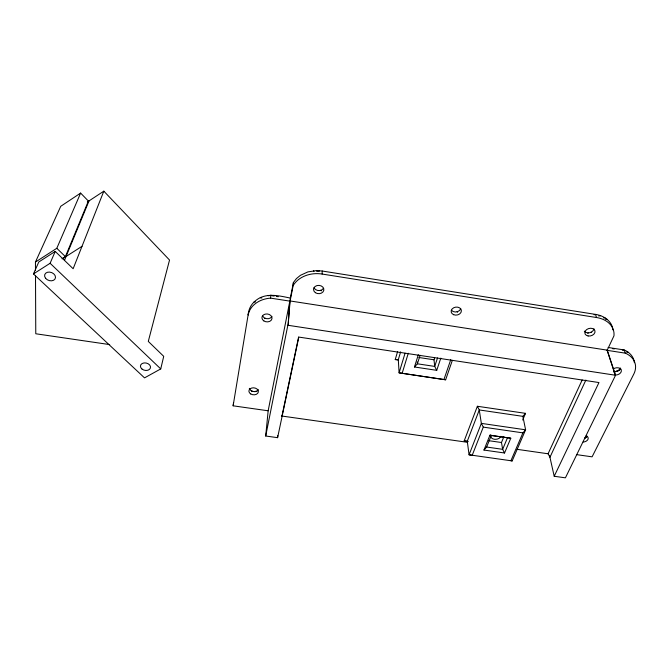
<?xml version="1.0" encoding="UTF-8"?>
<svg xmlns="http://www.w3.org/2000/svg" width="669" height="669" viewBox="0 0 669 669"><rect width="100%" height="100%" fill="white"/><g stroke="black" fill="none" stroke-linecap="round" stroke-linejoin="round"><path stroke-width="1" d="M549.567 455.606L554.208 476.269L565.414 477.833L615.547 375.25L607.218 350.146L290.12 300.958L293.173 285.546A26.819 21.458 2.6 0 1 322.098 274.047L322.215 271.02L316.42 270.611L307.907 271.898L300.431 275.319L296.426 278.597L293.415 282.494L290.338 298.081L288.105 325.293L289.828 301.125L270.569 298.131A26.334 20.588 5.6 0 0 248.191 315.057C248.433 309.321 251.268 303.835 255.909 300.431C265.777 292.378 279.082 295.74 290.338 298.081M293.173 285.546L293.415 282.494M289.828 301.125L268.16 410.791L265.702 436.012L277.593 437.677L277.769 435.594M270.569 298.131L270.903 295.062L271.137 295.598M268.16 410.791L233.121 405.815L233.573 402.587M233.121 405.815L248.609 311.955M319.222 271.296L319.33 270.686M265.702 436.012L287.846 325.251M288.105 325.293L615.547 375.25M281.967 415.993L298.6 337.051M277.593 437.677L298.817 337.076L598.964 382.551L554.208 476.269M103.82 191.167L73.138 268.737L55.226 251.419L38.81 261.972L33.45 273.914L144.529 377.876L160.744 368.92L163.721 356.343L148.292 341.416L169.533 260.04L103.82 191.167L87.321 202.021M398.323 360.014L395.237 359.546L397.545 351.76M594.005 328.805C593.144 332.836 586.905 334.4 584.321 331.147M452.344 360.365L445.646 379.791L399.1 372.842L398.298 359.679L400.631 351.869M405.054 353.199L399.1 372.842L445.646 379.791M402.236 373.026L408.282 353.249M620.28 367.942L618.482 370.584L614.1 372.048L619.519 370.2M440.812 358.132L436.732 370.333L414.462 366.988L418.326 354.729M420.09 355.298L417.397 363.802L414.462 366.988M436.732 370.333L434.708 366.411L434.005 359.788L434.624 357.915M437.518 357.94L434.708 366.411L417.397 363.802L417.239 361.921M444.032 379.264L450.755 359.688M468.258 441.473L464.194 440.888L477.373 406.267L525.525 413.35L522.69 420.007M525.525 413.35L522.865 416.352L525.608 429.807L512.17 460.916L469.078 454.803L467.263 441.272L479.28 409.955L477.373 406.267M512.17 460.916L510.907 460.724L522.907 432.868L525.608 429.807L481.337 423.377L483.277 427.123L472.23 455.238L469.078 454.803L481.337 423.377L479.28 409.955L522.865 416.352M483.955 450.061L489.925 435.21L510.79 438.212L504.551 452.997L483.955 450.061L486.639 447.034L491.297 435.502L510.79 438.212M61.991 258.803L65.395 256.628L88.383 201.06L80.623 193.082L60.745 206.295L35.449 262.056L35.49 270.368M64.542 260.216L89.027 200.892M504.551 452.997L502.653 449.325L501.474 442.51L503.857 436.773M507.462 437.835L502.653 449.325L486.639 447.034M33.45 273.914L50.108 263.277L55.226 251.419M35.449 262.056L56.806 248.291L80.623 193.082M582.172 379.984L548.095 453.733L549.943 457.278L585.868 380.067M607.218 350.146L613.966 335.83A26.869 19.669 -14.1 0 0 596.522 317.524L595.494 314.397L322.215 271.02M460.749 308.777C459.335 312.331 453.875 313.134 451.416 310.24M587.031 436.155L585.668 437.66M271.94 316.562C269.891 319.757 264.464 319.347 262.658 316.103M323.503 288.306C321.404 291.575 315.76 291.308 314.004 287.837M258.376 389.667C256.244 392.762 250.373 392.051 249.328 388.346M253.392 391.549L251.485 391.231L252.205 391.256M62.593 258.694L82.003 246.326M586.738 437.1L584.647 438.212L585.216 437.936M619.369 369.798L620.849 369.012M587.725 333.271L588.461 332.894M264.548 318.603L265.35 318.369M594.047 314.781L595.494 314.397C603.547 315.484 612.16 321.087 612.863 329.825M617.387 371.211L617.88 371.136M598.755 315.985L600.653 315.718M622.354 350.163L624.202 349.962C629.429 352.145 633.969 356.853 634.396 362.707M254.036 302.037L255.491 301.911M603.58 317.934L605.136 317.9M318.344 271.279L316.596 271.229L316.42 270.611M605.378 319.23L607.059 319.289M395.237 359.546L398.298 359.679M613.615 371.763L614.87 371.822M626.619 352.195L628.266 352.287M255.809 391.424L256.896 391.49L254.621 391.608M591.045 332.276L591.613 332.342M464.194 440.888L467.263 441.272M576.745 454.652L592.098 456.835L633.811 374.055A26.242 18.59 -13.8 0 0 625.314 353.157L624.202 349.962L608.096 347.462M281.498 415.984L467.639 442.326M517.154 449.342L548.162 453.791M488.562 440.662L501.474 442.51M109.708 344.594L35.775 333.764L35.507 275.561M483.277 427.123L522.907 432.868M260.308 297.78L261.88 298.014M418.861 357.497L434.005 359.788M607.368 350.372L625.314 353.157M272.158 295.757L274.198 296.074M276.238 296.392L278.287 296.71M612.352 348.616L614.351 348.925M322.098 274.047L596.522 317.524M489.925 435.21L491.297 435.502M320.602 290.405L321.538 290.839M268.11 295.389L268.913 295.865M457.144 311.796L457.588 312.155M50.108 263.277L160.744 368.92M56.806 248.291L65.395 256.628M313.518 270.794L313.987 271.397M607.042 350.054L615.304 375.217M500.88 436.372A5.252 3.663 -7 0 1 494.391 439.257A5.252 3.663 -7 0 1 490.845 434.925M613.264 368.979A5.043 3.562 -14 0 1 621.175 369.756A5.043 3.562 -14 0 1 615.932 375.033M586.186 435.87A4.708 3.194 -10.6 0 1 587.934 439.424A4.708 3.194 -10.6 0 1 583.167 442.033M588.126 335.972A5.185 3.805 -14.4 0 0 594.975 330.954A5.185 3.805 -14.4 0 0 586.688 329.541A5.185 3.805 -14.4 0 0 588.126 335.972M453.699 314.714A5.143 4.006 -7.8 0 0 461.393 310.842A5.143 4.006 -7.8 0 0 453.716 307.748A5.143 4.006 -7.8 0 0 453.699 314.714M315.375 292.662A5.176 4.156 2.5 0 0 323.796 290.346A5.176 4.156 2.5 0 0 316.947 285.596A5.176 4.156 2.5 0 0 315.375 292.662M263.845 320.903A5.059 3.955 6.2 0 0 271.974 318.695A5.059 3.955 6.2 0 0 265.1 314.154A5.059 3.955 6.2 0 0 263.845 320.903M250.733 393.949A4.758 3.496 5.9 0 0 258.343 392.009A4.758 3.496 5.9 0 0 251.837 387.987A4.758 3.496 5.9 0 0 250.733 393.949M45.601 278.296A5.62 4.198 20.2 0 0 55.025 278.981A5.62 4.198 20.2 0 0 49.506 272.082A5.62 4.198 20.2 0 0 45.601 278.296M142.037 369.087A5.101 3.721 12.2 0 0 150.408 368.017A5.101 3.721 12.2 0 0 144.027 362.933A5.101 3.721 12.2 0 0 142.037 369.087"/></g></svg>
